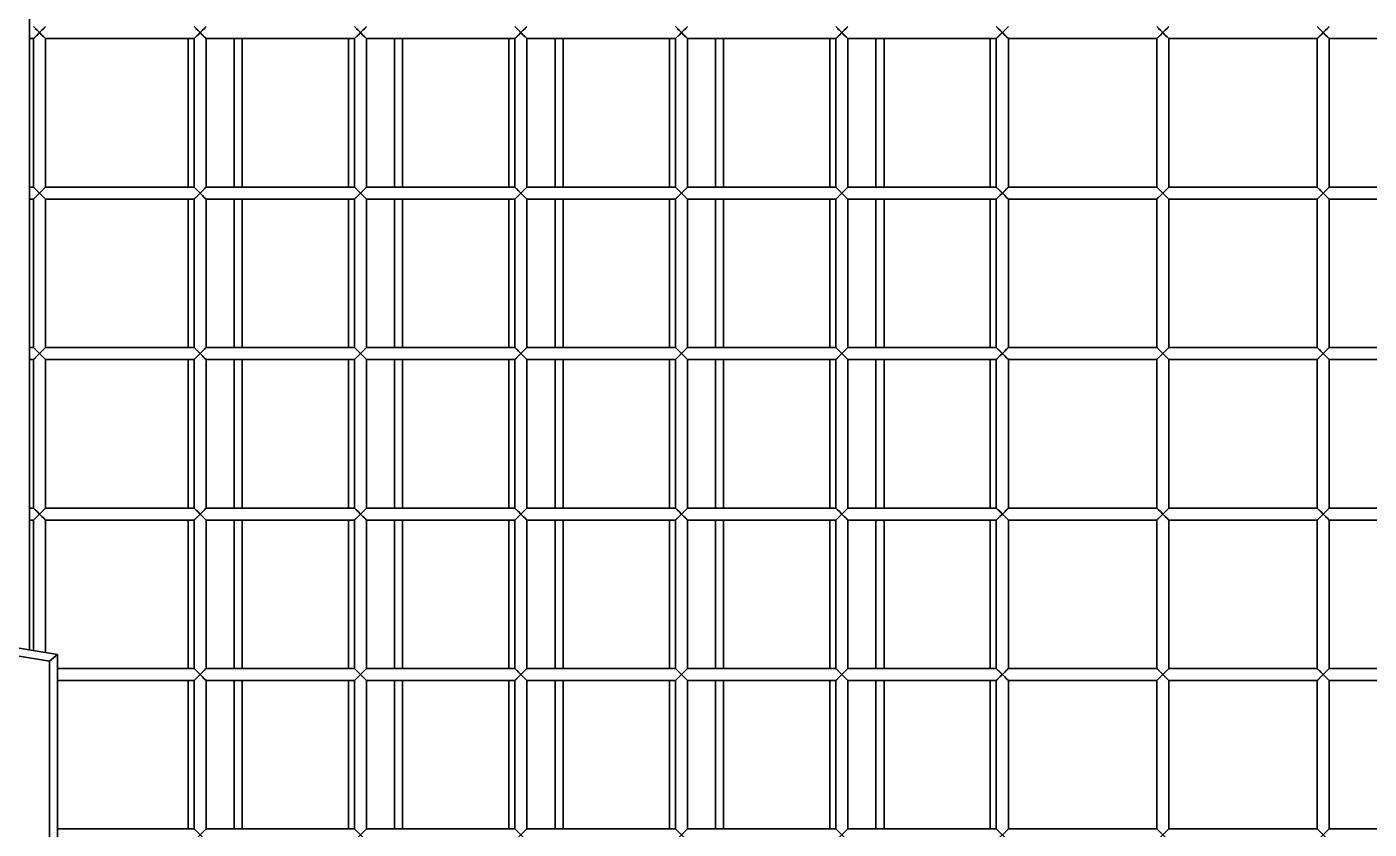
# Model space of a CAD drawing. Header units: millimetres. Extents: x 32496 to 166256, y 3504 to 23939.
# Drawn here: x 144019.5 to 144354.1, y 13827.8 to 14027.8 of the extents above; entities that cross this region are included whole.
import ezdxf

# ---------------------------------------------------------------- set-up
doc = ezdxf.new("R2010")
doc.units = ezdxf.units.MM
doc.layers.get('0').update_dxf_attribs({"lineweight": 35})

# ---------------------------------------------------------------- blocks, each defined once
blk = doc.blocks.new('8-1250')
at = {"linetype": 'Continuous'}
for p, q in [((-4576.13, -32408.79), (-4576.13, -33034.31)), ((-4575.13, -32881.79), (-4572.13, -32878.79)), ((-4572.13, -32881.79), (-4575.13, -32878.79)), ((-4535.13, -32881.79), (-4532.13, -32878.79)), ((-4532.13, -32881.79), (-4535.13, -32878.79)), ((-4495.13, -32881.79), (-4492.13, -32878.79)), ((-4492.13, -32881.79), (-4495.13, -32878.79)), ((-4455.13, -32881.79), (-4452.13, -32878.79)), ((-4452.13, -32881.79), (-4455.13, -32878.79)), ((-4415.13, -32881.79), (-4412.13, -32878.79)), ((-4412.13, -32881.79), (-4415.13, -32878.79)), ((-4375.13, -32881.79), (-4372.13, -32878.79)), ((-4372.13, -32881.79), (-4375.13, -32878.79)), ((-4335.13, -32881.79), (-4332.13, -32878.79)), ((-4332.13, -32881.79), (-4335.13, -32878.79)), ((-4295.13, -32881.79), (-4292.13, -32878.79)), ((-4292.13, -32881.79), (-4295.13, -32878.79)), ((-4255.13, -32881.79), (-4252.13, -32878.79)), ((-4252.13, -32881.79), (-4255.13, -32878.79)), ((-4576.13, -32881.79), (-4575.13, -32881.79)), ((-4575.13, -32881.79), (-4575.13, -32918.79)), ((-4575.01, -32881.67), (-4574.22, -32880.88)), ((-4574.22, -32880.88), (-4573.63, -32880.29)), ((-4572.13, -32881.79), (-4572.13, -32918.79)), ((-4572.13, -32881.79), (-4535.13, -32881.79)), ((-4536.63, -32881.79), (-4536.63, -32918.79)), ((-4535.13, -32881.79), (-4535.13, -32918.79)), ((-4535.01, -32881.67), (-4534.22, -32880.88)), ((-4534.22, -32880.88), (-4533.63, -32880.29)), ((-4532.13, -32881.79), (-4532.13, -32918.79)), ((-4532.13, -32881.79), (-4495.13, -32881.79)), ((-4525.13, -32918.79), (-4525.13, -32881.79)), ((-4523.13, -32918.79), (-4523.13, -32881.79)), ((-4496.63, -32881.79), (-4496.63, -32918.79)), ((-4495.13, -32881.79), (-4495.13, -32918.79)), ((-4495.01, -32881.67), (-4494.22, -32880.88)), ((-4494.22, -32880.88), (-4493.63, -32880.29)), ((-4492.13, -32881.79), (-4492.13, -32918.79)), ((-4492.13, -32881.79), (-4455.13, -32881.79)), ((-4485.13, -32918.79), (-4485.13, -32881.79)), ((-4483.13, -32918.79), (-4483.13, -32881.79)), ((-4456.63, -32881.79), (-4456.63, -32918.79)), ((-4455.13, -32881.79), (-4455.13, -32918.79)), ((-4455.01, -32881.67), (-4454.22, -32880.88)), ((-4454.22, -32880.88), (-4453.63, -32880.29)), ((-4452.13, -32881.79), (-4452.13, -32918.79)), ((-4452.13, -32881.79), (-4415.13, -32881.79)), ((-4445.13, -32918.79), (-4445.13, -32881.79)), ((-4443.13, -32918.79), (-4443.13, -32881.79)), ((-4416.63, -32881.79), (-4416.63, -32918.79)), ((-4415.13, -32881.79), (-4415.13, -32918.79)), ((-4415.01, -32881.67), (-4414.22, -32880.88)), ((-4414.22, -32880.88), (-4413.63, -32880.29)), ((-4412.13, -32881.79), (-4412.13, -32918.79)), ((-4412.13, -32881.79), (-4375.13, -32881.79)), ((-4405.13, -32918.79), (-4405.13, -32881.79)), ((-4403.13, -32918.79), (-4403.13, -32881.79)), ((-4376.63, -32881.79), (-4376.63, -32918.79)), ((-4375.13, -32881.79), (-4375.13, -32918.79)), ((-4375.01, -32881.67), (-4374.22, -32880.88)), ((-4374.22, -32880.88), (-4373.63, -32880.29)), ((-4372.13, -32881.79), (-4372.13, -32918.79)), ((-4372.13, -32881.79), (-4335.13, -32881.79)), ((-4365.13, -32918.79), (-4365.13, -32881.79)), ((-4363.13, -32918.79), (-4363.13, -32881.79)), ((-4336.63, -32881.79), (-4336.63, -32918.79)), ((-4335.13, -32881.79), (-4335.13, -32918.79)), ((-4335.01, -32881.67), (-4334.22, -32880.88)), ((-4334.22, -32880.88), (-4333.63, -32880.29)), ((-4332.13, -32881.79), (-4332.13, -32918.79)), ((-4332.13, -32881.79), (-4295.13, -32881.79)), ((-4295.13, -32881.79), (-4295.13, -32918.79)), ((-4295.01, -32881.67), (-4294.22, -32880.88)), ((-4294.22, -32880.88), (-4293.63, -32880.29)), ((-4292.13, -32881.79), (-4292.13, -32918.79)), ((-4292.13, -32881.79), (-4255.13, -32881.79)), ((-4255.13, -32881.79), (-4255.13, -32918.79)), ((-4255.01, -32881.67), (-4254.22, -32880.88)), ((-4254.22, -32880.88), (-4253.63, -32880.29)), ((-4252.13, -32881.79), (-4252.13, -32918.79)), ((-4252.13, -32881.79), (-4215.13, -32881.79)), ((-4576.13, -32918.79), (-4575.13, -32918.79)), ((-4575.13, -32921.79), (-4572.13, -32918.79)), ((-4572.13, -32921.79), (-4575.13, -32918.79)), ((-4572.13, -32918.79), (-4535.13, -32918.79)), ((-4535.13, -32921.79), (-4532.13, -32918.79)), ((-4532.13, -32921.79), (-4535.13, -32918.79)), ((-4532.13, -32918.79), (-4495.13, -32918.79)), ((-4495.13, -32921.79), (-4492.13, -32918.79)), ((-4492.13, -32921.79), (-4495.13, -32918.79)), ((-4492.13, -32918.79), (-4455.13, -32918.79)), ((-4455.13, -32921.79), (-4452.13, -32918.79)), ((-4452.13, -32921.79), (-4455.13, -32918.79)), ((-4452.13, -32918.79), (-4415.13, -32918.79)), ((-4415.13, -32921.79), (-4412.13, -32918.79)), ((-4412.13, -32921.79), (-4415.13, -32918.79)), ((-4412.13, -32918.79), (-4375.13, -32918.79)), ((-4375.13, -32921.79), (-4372.13, -32918.79)), ((-4372.13, -32921.79), (-4375.13, -32918.79)), ((-4372.13, -32918.79), (-4335.13, -32918.79)), ((-4335.13, -32921.79), (-4332.13, -32918.79)), ((-4332.13, -32921.79), (-4335.13, -32918.79)), ((-4332.13, -32918.79), (-4295.13, -32918.79)), ((-4295.13, -32921.79), (-4292.13, -32918.79)), ((-4292.13, -32921.79), (-4295.13, -32918.79)), ((-4292.13, -32918.79), (-4255.13, -32918.79)), ((-4255.13, -32921.79), (-4252.13, -32918.79)), ((-4252.13, -32921.79), (-4255.13, -32918.79)), ((-4252.13, -32918.79), (-4215.13, -32918.79)), ((-4576.13, -32921.79), (-4575.13, -32921.79)), ((-4575.13, -32921.79), (-4575.13, -32958.79)), ((-4575.01, -32921.67), (-4574.22, -32920.88)), ((-4574.22, -32920.88), (-4573.63, -32920.29)), ((-4572.13, -32921.79), (-4572.13, -32958.79)), ((-4572.13, -32921.79), (-4535.13, -32921.79)), ((-4536.63, -32921.79), (-4536.63, -32958.79)), ((-4535.13, -32921.79), (-4535.13, -32958.79)), ((-4535.01, -32921.67), (-4534.22, -32920.88)), ((-4534.22, -32920.88), (-4533.63, -32920.29)), ((-4532.13, -32921.79), (-4532.13, -32958.79)), ((-4532.13, -32921.79), (-4495.13, -32921.79)), ((-4525.13, -32958.79), (-4525.13, -32921.79)), ((-4523.13, -32958.79), (-4523.13, -32921.79)), ((-4496.63, -32921.79), (-4496.63, -32958.79)), ((-4495.13, -32921.79), (-4495.13, -32958.79)), ((-4495.01, -32921.67), (-4494.22, -32920.88)), ((-4494.22, -32920.88), (-4493.63, -32920.29)), ((-4492.13, -32921.79), (-4492.13, -32958.79)), ((-4492.13, -32921.79), (-4455.13, -32921.79)), ((-4485.13, -32958.79), (-4485.13, -32921.79)), ((-4483.13, -32958.79), (-4483.13, -32921.79)), ((-4456.63, -32921.79), (-4456.63, -32958.79)), ((-4455.13, -32921.79), (-4455.13, -32958.79)), ((-4455.01, -32921.67), (-4454.22, -32920.88)), ((-4454.22, -32920.88), (-4453.63, -32920.29)), ((-4452.13, -32921.79), (-4452.13, -32958.79)), ((-4452.13, -32921.79), (-4415.13, -32921.79)), ((-4445.13, -32958.79), (-4445.13, -32921.79)), ((-4443.13, -32958.79), (-4443.13, -32921.79)), ((-4416.63, -32921.79), (-4416.63, -32958.79)), ((-4415.13, -32921.79), (-4415.13, -32958.79)), ((-4415.01, -32921.67), (-4414.22, -32920.88)), ((-4414.22, -32920.88), (-4413.63, -32920.29)), ((-4412.13, -32921.79), (-4412.13, -32958.79)), ((-4412.13, -32921.79), (-4375.13, -32921.79)), ((-4405.13, -32958.79), (-4405.13, -32921.79)), ((-4403.13, -32958.79), (-4403.13, -32921.79)), ((-4376.63, -32921.79), (-4376.63, -32958.79)), ((-4375.13, -32921.79), (-4375.13, -32958.79)), ((-4375.01, -32921.67), (-4374.22, -32920.88)), ((-4374.22, -32920.88), (-4373.63, -32920.29)), ((-4372.13, -32921.79), (-4372.13, -32958.79)), ((-4372.13, -32921.79), (-4335.13, -32921.79)), ((-4365.13, -32958.79), (-4365.13, -32921.79)), ((-4363.13, -32958.79), (-4363.13, -32921.79)), ((-4336.63, -32921.79), (-4336.63, -32958.79)), ((-4335.13, -32921.79), (-4335.13, -32958.79)), ((-4335.01, -32921.67), (-4334.22, -32920.88)), ((-4334.22, -32920.88), (-4333.63, -32920.29)), ((-4332.13, -32921.79), (-4332.13, -32958.79)), ((-4332.13, -32921.79), (-4295.13, -32921.79)), ((-4295.13, -32921.79), (-4295.13, -32958.79)), ((-4295.01, -32921.67), (-4294.22, -32920.88)), ((-4294.22, -32920.88), (-4293.63, -32920.29)), ((-4292.13, -32921.79), (-4292.13, -32958.79)), ((-4292.13, -32921.79), (-4255.13, -32921.79)), ((-4255.13, -32921.79), (-4255.13, -32958.79)), ((-4255.01, -32921.67), (-4254.22, -32920.88)), ((-4254.22, -32920.88), (-4253.63, -32920.29)), ((-4252.13, -32921.79), (-4252.13, -32958.79)), ((-4252.13, -32921.79), (-4215.13, -32921.79)), ((-4576.13, -32958.79), (-4575.13, -32958.79)), ((-4575.13, -32961.79), (-4572.13, -32958.79)), ((-4572.13, -32961.79), (-4575.13, -32958.79)), ((-4572.13, -32958.79), (-4535.13, -32958.79)), ((-4535.13, -32961.79), (-4532.13, -32958.79)), ((-4532.13, -32961.79), (-4535.13, -32958.79)), ((-4532.13, -32958.79), (-4495.13, -32958.79)), ((-4495.13, -32961.79), (-4492.13, -32958.79)), ((-4492.13, -32961.79), (-4495.13, -32958.79)), ((-4492.13, -32958.79), (-4455.13, -32958.79)), ((-4455.13, -32961.79), (-4452.13, -32958.79)), ((-4452.13, -32961.79), (-4455.13, -32958.79)), ((-4452.13, -32958.79), (-4415.13, -32958.79)), ((-4415.13, -32961.79), (-4412.13, -32958.79)), ((-4412.13, -32961.79), (-4415.13, -32958.79)), ((-4412.13, -32958.79), (-4375.13, -32958.79)), ((-4375.13, -32961.79), (-4372.13, -32958.79)), ((-4372.13, -32961.79), (-4375.13, -32958.79)), ((-4372.13, -32958.79), (-4335.13, -32958.79)), ((-4335.13, -32961.79), (-4332.13, -32958.79)), ((-4332.13, -32961.79), (-4335.13, -32958.79)), ((-4332.13, -32958.79), (-4295.13, -32958.79)), ((-4295.13, -32961.79), (-4292.13, -32958.79)), ((-4292.13, -32961.79), (-4295.13, -32958.79)), ((-4292.13, -32958.79), (-4255.13, -32958.79)), ((-4255.13, -32961.79), (-4252.13, -32958.79)), ((-4252.13, -32961.79), (-4255.13, -32958.79)), ((-4252.13, -32958.79), (-4215.13, -32958.79)), ((-4576.13, -32961.79), (-4575.13, -32961.79)), ((-4575.13, -32961.79), (-4575.13, -32998.79)), ((-4575.01, -32961.67), (-4574.22, -32960.88)), ((-4574.22, -32960.88), (-4573.63, -32960.29)), ((-4572.13, -32961.79), (-4572.13, -32998.79)), ((-4572.13, -32961.79), (-4535.13, -32961.79)), ((-4536.63, -32961.79), (-4536.63, -32998.79)), ((-4535.13, -32961.79), (-4535.13, -32998.79)), ((-4535.01, -32961.67), (-4534.22, -32960.88)), ((-4534.22, -32960.88), (-4533.63, -32960.29)), ((-4532.13, -32961.79), (-4532.13, -32998.79)), ((-4532.13, -32961.79), (-4495.13, -32961.79)), ((-4525.13, -32998.79), (-4525.13, -32961.79)), ((-4523.13, -32998.79), (-4523.13, -32961.79)), ((-4496.63, -32961.79), (-4496.63, -32998.79)), ((-4495.13, -32961.79), (-4495.13, -32998.79)), ((-4495.01, -32961.67), (-4494.22, -32960.88)), ((-4494.22, -32960.88), (-4493.63, -32960.29)), ((-4492.13, -32961.79), (-4492.13, -32998.79)), ((-4492.13, -32961.79), (-4455.13, -32961.79)), ((-4485.13, -32998.79), (-4485.13, -32961.79)), ((-4483.13, -32998.79), (-4483.13, -32961.79)), ((-4456.63, -32961.79), (-4456.63, -32998.79)), ((-4455.13, -32961.79), (-4455.13, -32998.79)), ((-4455.01, -32961.67), (-4454.22, -32960.88)), ((-4454.22, -32960.88), (-4453.63, -32960.29)), ((-4452.13, -32961.79), (-4452.13, -32998.79)), ((-4452.13, -32961.79), (-4415.13, -32961.79)), ((-4445.13, -32998.79), (-4445.13, -32961.79)), ((-4443.13, -32998.79), (-4443.13, -32961.79)), ((-4416.63, -32961.79), (-4416.63, -32998.79)), ((-4415.13, -32961.79), (-4415.13, -32998.79)), ((-4415.01, -32961.67), (-4414.22, -32960.88)), ((-4414.22, -32960.88), (-4413.63, -32960.29)), ((-4412.13, -32961.79), (-4412.13, -32998.79)), ((-4412.13, -32961.79), (-4375.13, -32961.79)), ((-4405.13, -32998.79), (-4405.13, -32961.79)), ((-4403.13, -32998.79), (-4403.13, -32961.79)), ((-4376.63, -32961.79), (-4376.63, -32998.79)), ((-4375.13, -32961.79), (-4375.13, -32998.79)), ((-4375.01, -32961.67), (-4374.22, -32960.88)), ((-4374.22, -32960.88), (-4373.63, -32960.29)), ((-4372.13, -32961.79), (-4372.13, -32998.79)), ((-4372.13, -32961.79), (-4335.13, -32961.79)), ((-4365.13, -32998.79), (-4365.13, -32961.79)), ((-4363.13, -32998.79), (-4363.13, -32961.79)), ((-4336.63, -32961.79), (-4336.63, -32998.79)), ((-4335.13, -32961.79), (-4335.13, -32998.79)), ((-4335.01, -32961.67), (-4334.22, -32960.88)), ((-4334.22, -32960.88), (-4333.63, -32960.29)), ((-4332.13, -32961.79), (-4332.13, -32998.79)), ((-4332.13, -32961.79), (-4295.13, -32961.79)), ((-4295.13, -32961.79), (-4295.13, -32998.79)), ((-4295.01, -32961.67), (-4294.22, -32960.88)), ((-4294.22, -32960.88), (-4293.63, -32960.29)), ((-4292.13, -32961.79), (-4292.13, -32998.79)), ((-4292.13, -32961.79), (-4255.13, -32961.79)), ((-4255.13, -32961.79), (-4255.13, -32998.79)), ((-4255.01, -32961.67), (-4254.22, -32960.88)), ((-4254.22, -32960.88), (-4253.63, -32960.29)), ((-4252.13, -32961.79), (-4252.13, -32998.79)), ((-4252.13, -32961.79), (-4215.13, -32961.79)), ((-4576.13, -32998.79), (-4575.13, -32998.79)), ((-4575.13, -33001.79), (-4572.13, -32998.79)), ((-4572.13, -33001.79), (-4575.13, -32998.79)), ((-4572.13, -32998.79), (-4535.13, -32998.79)), ((-4535.13, -33001.79), (-4532.13, -32998.79)), ((-4532.13, -33001.79), (-4535.13, -32998.79)), ((-4532.13, -32998.79), (-4495.13, -32998.79)), ((-4495.13, -33001.79), (-4492.13, -32998.79)), ((-4492.13, -33001.79), (-4495.13, -32998.79)), ((-4492.13, -32998.79), (-4455.13, -32998.79)), ((-4455.13, -33001.79), (-4452.13, -32998.79)), ((-4452.13, -33001.79), (-4455.13, -32998.79)), ((-4452.13, -32998.79), (-4415.13, -32998.79)), ((-4415.13, -33001.79), (-4412.13, -32998.79)), ((-4412.13, -33001.79), (-4415.13, -32998.79)), ((-4412.13, -32998.79), (-4375.13, -32998.79)), ((-4375.13, -33001.79), (-4372.13, -32998.79)), ((-4372.13, -33001.79), (-4375.13, -32998.79)), ((-4372.13, -32998.79), (-4335.13, -32998.79)), ((-4335.13, -33001.79), (-4332.13, -32998.79)), ((-4332.13, -33001.79), (-4335.13, -32998.79)), ((-4332.13, -32998.79), (-4295.13, -32998.79)), ((-4295.13, -33001.79), (-4292.13, -32998.79)), ((-4292.13, -33001.79), (-4295.13, -32998.79)), ((-4292.13, -32998.79), (-4255.13, -32998.79)), ((-4255.13, -33001.79), (-4252.13, -32998.79)), ((-4252.13, -33001.79), (-4255.13, -32998.79)), ((-4252.13, -32998.79), (-4215.13, -32998.79)), ((-4576.13, -33001.79), (-4575.13, -33001.79)), ((-4575.13, -33001.79), (-4575.13, -33034.31)), ((-4575.01, -33001.67), (-4574.22, -33000.88)), ((-4574.22, -33000.88), (-4573.63, -33000.29)), ((-4572.13, -33001.79), (-4572.13, -33034.8)), ((-4572.13, -33001.79), (-4535.13, -33001.79)), ((-4536.63, -33001.79), (-4536.63, -33038.79)), ((-4535.13, -33001.79), (-4535.13, -33038.79)), ((-4535.01, -33001.67), (-4534.22, -33000.88)), ((-4534.22, -33000.88), (-4533.63, -33000.29)), ((-4532.13, -33001.79), (-4532.13, -33038.79)), ((-4532.13, -33001.79), (-4495.13, -33001.79)), ((-4525.13, -33038.79), (-4525.13, -33001.79)), ((-4523.13, -33038.79), (-4523.13, -33001.79)), ((-4496.63, -33001.79), (-4496.63, -33038.79)), ((-4495.13, -33001.79), (-4495.13, -33038.79)), ((-4495.01, -33001.67), (-4494.22, -33000.88)), ((-4494.22, -33000.88), (-4493.63, -33000.29)), ((-4492.13, -33001.79), (-4492.13, -33038.79)), ((-4492.13, -33001.79), (-4455.13, -33001.79)), ((-4485.13, -33038.79), (-4485.13, -33001.79)), ((-4483.13, -33038.79), (-4483.13, -33001.79)), ((-4456.63, -33001.79), (-4456.63, -33038.79)), ((-4455.13, -33001.79), (-4455.13, -33038.79)), ((-4455.01, -33001.67), (-4454.22, -33000.88)), ((-4454.22, -33000.88), (-4453.63, -33000.29)), ((-4452.13, -33001.79), (-4452.13, -33038.79)), ((-4452.13, -33001.79), (-4415.13, -33001.79)), ((-4445.13, -33038.79), (-4445.13, -33001.79)), ((-4443.13, -33038.79), (-4443.13, -33001.79)), ((-4416.63, -33001.79), (-4416.63, -33038.79)), ((-4415.13, -33001.79), (-4415.13, -33038.79)), ((-4415.01, -33001.67), (-4414.22, -33000.88)), ((-4414.22, -33000.88), (-4413.63, -33000.29)), ((-4412.13, -33001.79), (-4412.13, -33038.79)), ((-4412.13, -33001.79), (-4375.13, -33001.79)), ((-4405.13, -33038.79), (-4405.13, -33001.79)), ((-4403.13, -33038.79), (-4403.13, -33001.79)), ((-4376.63, -33001.79), (-4376.63, -33038.79)), ((-4375.13, -33001.79), (-4375.13, -33038.79)), ((-4375.01, -33001.67), (-4374.22, -33000.88)), ((-4374.22, -33000.88), (-4373.63, -33000.29)), ((-4372.13, -33001.79), (-4372.13, -33038.79)), ((-4372.13, -33001.79), (-4335.13, -33001.79)), ((-4365.13, -33038.79), (-4365.13, -33001.79)), ((-4363.13, -33038.79), (-4363.13, -33001.79)), ((-4336.63, -33001.79), (-4336.63, -33038.79)), ((-4335.13, -33001.79), (-4335.13, -33038.79)), ((-4335.01, -33001.67), (-4334.22, -33000.88)), ((-4334.22, -33000.88), (-4333.63, -33000.29)), ((-4332.13, -33001.79), (-4332.13, -33038.79)), ((-4332.13, -33001.79), (-4295.13, -33001.79)), ((-4295.13, -33001.79), (-4295.13, -33038.79)), ((-4295.01, -33001.67), (-4294.22, -33000.88)), ((-4294.22, -33000.88), (-4293.63, -33000.29)), ((-4292.13, -33001.79), (-4292.13, -33038.79)), ((-4292.13, -33001.79), (-4255.13, -33001.79)), ((-4255.13, -33001.79), (-4255.13, -33038.79)), ((-4255.01, -33001.67), (-4254.22, -33000.88)), ((-4254.22, -33000.88), (-4253.63, -33000.29)), ((-4252.13, -33001.79), (-4252.13, -33038.79)), ((-4252.13, -33001.79), (-4215.13, -33001.79)), ((-4636.63, -33024.29), (-4569.13, -33035.29)), ((-4593.33, -33033.37), (-4571.13, -33036.99)), ((-4569.13, -33035.29), (-4571.13, -33036.99)), ((-4569.13, -33035.29), (-4569.13, -33088.29)), ((-4571.13, -33086.59), (-4571.13, -33036.99)), ((-4569.13, -33038.79), (-4535.13, -33038.79)), ((-4535.13, -33041.79), (-4532.13, -33038.79)), ((-4532.13, -33041.79), (-4535.13, -33038.79)), ((-4532.13, -33038.79), (-4495.13, -33038.79)), ((-4495.13, -33041.79), (-4492.13, -33038.79)), ((-4492.13, -33041.79), (-4495.13, -33038.79)), ((-4492.13, -33038.79), (-4455.13, -33038.79)), ((-4455.13, -33041.79), (-4452.13, -33038.79)), ((-4452.13, -33041.79), (-4455.13, -33038.79)), ((-4452.13, -33038.79), (-4415.13, -33038.79)), ((-4415.13, -33041.79), (-4412.13, -33038.79)), ((-4412.13, -33041.79), (-4415.13, -33038.79)), ((-4412.13, -33038.79), (-4375.13, -33038.79)), ((-4375.13, -33041.79), (-4372.13, -33038.79)), ((-4372.13, -33041.79), (-4375.13, -33038.79)), ((-4372.13, -33038.79), (-4335.13, -33038.79)), ((-4335.13, -33041.79), (-4332.13, -33038.79)), ((-4332.13, -33041.79), (-4335.13, -33038.79)), ((-4332.13, -33038.79), (-4295.13, -33038.79)), ((-4295.13, -33041.79), (-4292.13, -33038.79)), ((-4292.13, -33041.79), (-4295.13, -33038.79)), ((-4292.13, -33038.79), (-4255.13, -33038.79)), ((-4255.13, -33041.79), (-4252.13, -33038.79)), ((-4252.13, -33041.79), (-4255.13, -33038.79)), ((-4252.13, -33038.79), (-4215.13, -33038.79)), ((-4569.13, -33041.79), (-4535.13, -33041.79)), ((-4536.63, -33041.79), (-4536.63, -33078.79)), ((-4535.13, -33041.79), (-4535.13, -33078.79)), ((-4535.01, -33041.67), (-4534.22, -33040.88)), ((-4534.22, -33040.88), (-4533.63, -33040.29)), ((-4532.13, -33041.79), (-4532.13, -33078.79)), ((-4532.13, -33041.79), (-4495.13, -33041.79)), ((-4525.13, -33078.79), (-4525.13, -33041.79)), ((-4523.13, -33078.79), (-4523.13, -33041.79)), ((-4496.63, -33041.79), (-4496.63, -33078.79)), ((-4495.13, -33041.79), (-4495.13, -33078.79)), ((-4495.01, -33041.67), (-4494.22, -33040.88)), ((-4494.22, -33040.88), (-4493.63, -33040.29)), ((-4492.13, -33041.79), (-4492.13, -33078.79)), ((-4492.13, -33041.79), (-4455.13, -33041.79)), ((-4485.13, -33078.79), (-4485.13, -33041.79)), ((-4483.13, -33078.79), (-4483.13, -33041.79)), ((-4456.63, -33041.79), (-4456.63, -33078.79)), ((-4455.13, -33041.79), (-4455.13, -33078.79)), ((-4455.01, -33041.67), (-4454.22, -33040.88)), ((-4454.22, -33040.88), (-4453.63, -33040.29)), ((-4452.13, -33041.79), (-4452.13, -33078.79)), ((-4452.13, -33041.79), (-4415.13, -33041.79)), ((-4445.13, -33078.79), (-4445.13, -33041.79)), ((-4443.13, -33078.79), (-4443.13, -33041.79)), ((-4416.63, -33041.79), (-4416.63, -33078.79)), ((-4415.13, -33041.79), (-4415.13, -33078.79)), ((-4415.01, -33041.67), (-4414.22, -33040.88)), ((-4414.22, -33040.88), (-4413.63, -33040.29)), ((-4412.13, -33041.79), (-4412.13, -33078.79)), ((-4412.13, -33041.79), (-4375.13, -33041.79)), ((-4405.13, -33078.79), (-4405.13, -33041.79)), ((-4403.13, -33078.79), (-4403.13, -33041.79)), ((-4376.63, -33041.79), (-4376.63, -33078.79)), ((-4375.13, -33041.79), (-4375.13, -33078.79)), ((-4375.01, -33041.67), (-4374.22, -33040.88)), ((-4374.22, -33040.88), (-4373.63, -33040.29)), ((-4372.13, -33041.79), (-4372.13, -33078.79)), ((-4372.13, -33041.79), (-4335.13, -33041.79)), ((-4365.13, -33078.79), (-4365.13, -33041.79)), ((-4363.13, -33078.79), (-4363.13, -33041.79)), ((-4336.63, -33041.79), (-4336.63, -33078.79)), ((-4335.13, -33041.79), (-4335.13, -33078.79)), ((-4335.01, -33041.67), (-4334.22, -33040.88)), ((-4334.22, -33040.88), (-4333.63, -33040.29)), ((-4332.13, -33041.79), (-4332.13, -33078.79)), ((-4332.13, -33041.79), (-4295.13, -33041.79)), ((-4295.13, -33041.79), (-4295.13, -33078.79)), ((-4295.01, -33041.67), (-4294.22, -33040.88)), ((-4294.22, -33040.88), (-4293.63, -33040.29)), ((-4292.13, -33041.79), (-4292.13, -33078.79)), ((-4292.13, -33041.79), (-4255.13, -33041.79)), ((-4255.13, -33041.79), (-4255.13, -33078.79)), ((-4255.01, -33041.67), (-4254.22, -33040.88)), ((-4254.22, -33040.88), (-4253.63, -33040.29)), ((-4252.13, -33041.79), (-4252.13, -33078.79)), ((-4252.13, -33041.79), (-4215.13, -33041.79)), ((-4569.13, -33078.79), (-4535.13, -33078.79)), ((-4535.13, -33081.79), (-4532.13, -33078.79)), ((-4532.13, -33081.79), (-4535.13, -33078.79)), ((-4532.13, -33078.79), (-4495.13, -33078.79)), ((-4495.13, -33081.79), (-4492.13, -33078.79)), ((-4492.13, -33081.79), (-4495.13, -33078.79)), ((-4492.13, -33078.79), (-4455.13, -33078.79)), ((-4455.13, -33081.79), (-4452.13, -33078.79)), ((-4452.13, -33081.79), (-4455.13, -33078.79)), ((-4452.13, -33078.79), (-4415.13, -33078.79)), ((-4415.13, -33081.79), (-4412.13, -33078.79)), ((-4412.13, -33081.79), (-4415.13, -33078.79)), ((-4412.13, -33078.79), (-4375.13, -33078.79)), ((-4375.13, -33081.79), (-4372.13, -33078.79)), ((-4372.13, -33081.79), (-4375.13, -33078.79)), ((-4372.13, -33078.79), (-4335.13, -33078.79)), ((-4335.13, -33081.79), (-4332.13, -33078.79)), ((-4332.13, -33081.79), (-4335.13, -33078.79)), ((-4332.13, -33078.79), (-4295.13, -33078.79)), ((-4295.13, -33081.79), (-4292.13, -33078.79)), ((-4292.13, -33081.79), (-4295.13, -33078.79)), ((-4292.13, -33078.79), (-4255.13, -33078.79)), ((-4255.13, -33081.79), (-4252.13, -33078.79)), ((-4252.13, -33081.79), (-4255.13, -33078.79)), ((-4252.13, -33078.79), (-4215.13, -33078.79))]:
    blk.add_line(p, q, dxfattribs=at)
for points in [[(-4572.24, -32878.9), (-4572.56, -32879.22), (-4573.05, -32879.71), (-4573.63, -32880.29)], [(-4532.24, -32878.9), (-4532.56, -32879.22), (-4533.05, -32879.71), (-4533.63, -32880.29)], [(-4492.24, -32878.9), (-4492.56, -32879.22), (-4493.05, -32879.71), (-4493.63, -32880.29)], [(-4452.24, -32878.9), (-4452.56, -32879.22), (-4453.05, -32879.71), (-4453.63, -32880.29)], [(-4412.24, -32878.9), (-4412.56, -32879.22), (-4413.05, -32879.71), (-4413.63, -32880.29)], [(-4372.24, -32878.9), (-4372.56, -32879.22), (-4373.05, -32879.71), (-4373.63, -32880.29)], [(-4332.24, -32878.9), (-4332.56, -32879.22), (-4333.05, -32879.71), (-4333.63, -32880.29)], [(-4292.24, -32878.9), (-4292.56, -32879.22), (-4293.05, -32879.71), (-4293.63, -32880.29)], [(-4252.24, -32878.9), (-4252.56, -32879.22), (-4253.05, -32879.71), (-4253.63, -32880.29)], [(-4573.63, -32880.29), (-4574.21, -32879.7), (-4574.69, -32879.23)], [(-4573.63, -32880.29), (-4573.04, -32880.88), (-4572.57, -32881.35), (-4572.13, -32881.79)], [(-4533.63, -32880.29), (-4534.21, -32879.7), (-4534.69, -32879.23)], [(-4533.63, -32880.29), (-4533.04, -32880.88), (-4532.57, -32881.35), (-4532.13, -32881.79)], [(-4493.63, -32880.29), (-4494.21, -32879.7), (-4494.69, -32879.23)], [(-4493.63, -32880.29), (-4493.04, -32880.88), (-4492.57, -32881.35), (-4492.13, -32881.79)], [(-4453.63, -32880.29), (-4454.21, -32879.7), (-4454.69, -32879.23)], [(-4453.63, -32880.29), (-4453.04, -32880.88), (-4452.57, -32881.35), (-4452.13, -32881.79)], [(-4413.63, -32880.29), (-4414.21, -32879.7), (-4414.69, -32879.23)], [(-4413.63, -32880.29), (-4413.04, -32880.88), (-4412.57, -32881.35), (-4412.13, -32881.79)], [(-4373.63, -32880.29), (-4374.21, -32879.7), (-4374.69, -32879.23)], [(-4373.63, -32880.29), (-4373.04, -32880.88), (-4372.57, -32881.35), (-4372.13, -32881.79)], [(-4333.63, -32880.29), (-4334.21, -32879.7), (-4334.69, -32879.23)], [(-4333.63, -32880.29), (-4333.04, -32880.88), (-4332.57, -32881.35), (-4332.13, -32881.79)], [(-4293.63, -32880.29), (-4294.21, -32879.7), (-4294.69, -32879.23)], [(-4293.63, -32880.29), (-4293.04, -32880.88), (-4292.57, -32881.35), (-4292.13, -32881.79)], [(-4253.63, -32880.29), (-4254.21, -32879.7), (-4254.69, -32879.23)], [(-4253.63, -32880.29), (-4253.04, -32880.88), (-4252.57, -32881.35), (-4252.13, -32881.79)], [(-4572.24, -32918.9), (-4572.56, -32919.22), (-4573.05, -32919.71), (-4573.63, -32920.29)], [(-4532.24, -32918.9), (-4532.56, -32919.22), (-4533.05, -32919.71), (-4533.63, -32920.29)], [(-4492.24, -32918.9), (-4492.56, -32919.22), (-4493.05, -32919.71), (-4493.63, -32920.29)], [(-4452.24, -32918.9), (-4452.56, -32919.22), (-4453.05, -32919.71), (-4453.63, -32920.29)], [(-4412.24, -32918.9), (-4412.56, -32919.22), (-4413.05, -32919.71), (-4413.63, -32920.29)], [(-4372.24, -32918.9), (-4372.56, -32919.22), (-4373.05, -32919.71), (-4373.63, -32920.29)], [(-4332.24, -32918.9), (-4332.56, -32919.22), (-4333.05, -32919.71), (-4333.63, -32920.29)], [(-4292.24, -32918.9), (-4292.56, -32919.22), (-4293.05, -32919.71), (-4293.63, -32920.29)], [(-4252.24, -32918.9), (-4252.56, -32919.22), (-4253.05, -32919.71), (-4253.63, -32920.29)], [(-4573.63, -32920.29), (-4574.21, -32919.7), (-4574.69, -32919.23)], [(-4573.63, -32920.29), (-4573.04, -32920.88), (-4572.57, -32921.35), (-4572.13, -32921.79)], [(-4533.63, -32920.29), (-4534.21, -32919.7), (-4534.69, -32919.23)], [(-4533.63, -32920.29), (-4533.04, -32920.88), (-4532.57, -32921.35), (-4532.13, -32921.79)], [(-4493.63, -32920.29), (-4494.21, -32919.7), (-4494.69, -32919.23)], [(-4493.63, -32920.29), (-4493.04, -32920.88), (-4492.57, -32921.35), (-4492.13, -32921.79)], [(-4453.63, -32920.29), (-4454.21, -32919.7), (-4454.69, -32919.23)], [(-4453.63, -32920.29), (-4453.04, -32920.88), (-4452.57, -32921.35), (-4452.13, -32921.79)], [(-4413.63, -32920.29), (-4414.21, -32919.7), (-4414.69, -32919.23)], [(-4413.63, -32920.29), (-4413.04, -32920.88), (-4412.57, -32921.35), (-4412.13, -32921.79)], [(-4373.63, -32920.29), (-4374.21, -32919.7), (-4374.69, -32919.23)], [(-4373.63, -32920.29), (-4373.04, -32920.88), (-4372.57, -32921.35), (-4372.13, -32921.79)], [(-4333.63, -32920.29), (-4334.21, -32919.7), (-4334.69, -32919.23)], [(-4333.63, -32920.29), (-4333.04, -32920.88), (-4332.57, -32921.35), (-4332.13, -32921.79)], [(-4293.63, -32920.29), (-4294.21, -32919.7), (-4294.69, -32919.23)], [(-4293.63, -32920.29), (-4293.04, -32920.88), (-4292.57, -32921.35), (-4292.13, -32921.79)], [(-4253.63, -32920.29), (-4254.21, -32919.7), (-4254.69, -32919.23)], [(-4253.63, -32920.29), (-4253.04, -32920.88), (-4252.57, -32921.35), (-4252.13, -32921.79)], [(-4573.63, -32960.29), (-4574.21, -32959.7), (-4574.69, -32959.23)], [(-4572.24, -32958.9), (-4572.56, -32959.22), (-4573.05, -32959.71), (-4573.63, -32960.29)], [(-4533.63, -32960.29), (-4534.21, -32959.7), (-4534.69, -32959.23)], [(-4532.24, -32958.9), (-4532.56, -32959.22), (-4533.05, -32959.71), (-4533.63, -32960.29)], [(-4493.63, -32960.29), (-4494.21, -32959.7), (-4494.69, -32959.23)], [(-4492.24, -32958.9), (-4492.56, -32959.22), (-4493.05, -32959.71), (-4493.63, -32960.29)], [(-4453.63, -32960.29), (-4454.21, -32959.7), (-4454.69, -32959.23)], [(-4452.24, -32958.9), (-4452.56, -32959.22), (-4453.05, -32959.71), (-4453.63, -32960.29)], [(-4413.63, -32960.29), (-4414.21, -32959.7), (-4414.69, -32959.23)], [(-4412.24, -32958.9), (-4412.56, -32959.22), (-4413.05, -32959.71), (-4413.63, -32960.29)], [(-4373.63, -32960.29), (-4374.21, -32959.7), (-4374.69, -32959.23)], [(-4372.24, -32958.9), (-4372.56, -32959.22), (-4373.05, -32959.71), (-4373.63, -32960.29)], [(-4333.63, -32960.29), (-4334.21, -32959.7), (-4334.69, -32959.23)], [(-4332.24, -32958.9), (-4332.56, -32959.22), (-4333.05, -32959.71), (-4333.63, -32960.29)], [(-4293.63, -32960.29), (-4294.21, -32959.7), (-4294.69, -32959.23)], [(-4292.24, -32958.9), (-4292.56, -32959.22), (-4293.05, -32959.71), (-4293.63, -32960.29)], [(-4253.63, -32960.29), (-4254.21, -32959.7), (-4254.69, -32959.23)], [(-4252.24, -32958.9), (-4252.56, -32959.22), (-4253.05, -32959.71), (-4253.63, -32960.29)], [(-4573.63, -32960.29), (-4573.04, -32960.88), (-4572.57, -32961.35), (-4572.13, -32961.79)], [(-4533.63, -32960.29), (-4533.04, -32960.88), (-4532.57, -32961.35), (-4532.13, -32961.79)], [(-4493.63, -32960.29), (-4493.04, -32960.88), (-4492.57, -32961.35), (-4492.13, -32961.79)], [(-4453.63, -32960.29), (-4453.04, -32960.88), (-4452.57, -32961.35), (-4452.13, -32961.79)], [(-4413.63, -32960.29), (-4413.04, -32960.88), (-4412.57, -32961.35), (-4412.13, -32961.79)], [(-4373.63, -32960.29), (-4373.04, -32960.88), (-4372.57, -32961.35), (-4372.13, -32961.79)], [(-4333.63, -32960.29), (-4333.04, -32960.88), (-4332.57, -32961.35), (-4332.13, -32961.79)], [(-4293.63, -32960.29), (-4293.04, -32960.88), (-4292.57, -32961.35), (-4292.13, -32961.79)], [(-4253.63, -32960.29), (-4253.04, -32960.88), (-4252.57, -32961.35), (-4252.13, -32961.79)], [(-4573.63, -33000.29), (-4574.21, -32999.7), (-4574.69, -32999.23)], [(-4572.24, -32998.9), (-4572.56, -32999.22), (-4573.05, -32999.71), (-4573.63, -33000.29)], [(-4533.63, -33000.29), (-4534.21, -32999.7), (-4534.69, -32999.23)], [(-4532.24, -32998.9), (-4532.56, -32999.22), (-4533.05, -32999.71), (-4533.63, -33000.29)], [(-4493.63, -33000.29), (-4494.21, -32999.7), (-4494.69, -32999.23)], [(-4492.24, -32998.9), (-4492.56, -32999.22), (-4493.05, -32999.71), (-4493.63, -33000.29)], [(-4453.63, -33000.29), (-4454.21, -32999.7), (-4454.69, -32999.23)], [(-4452.24, -32998.9), (-4452.56, -32999.22), (-4453.05, -32999.71), (-4453.63, -33000.29)], [(-4413.63, -33000.29), (-4414.21, -32999.7), (-4414.69, -32999.23)], [(-4412.24, -32998.9), (-4412.56, -32999.22), (-4413.05, -32999.71), (-4413.63, -33000.29)], [(-4373.63, -33000.29), (-4374.21, -32999.7), (-4374.69, -32999.23)], [(-4372.24, -32998.9), (-4372.56, -32999.22), (-4373.05, -32999.71), (-4373.63, -33000.29)], [(-4333.63, -33000.29), (-4334.21, -32999.7), (-4334.69, -32999.23)], [(-4332.24, -32998.9), (-4332.56, -32999.22), (-4333.05, -32999.71), (-4333.63, -33000.29)], [(-4293.63, -33000.29), (-4294.21, -32999.7), (-4294.69, -32999.23)], [(-4292.24, -32998.9), (-4292.56, -32999.22), (-4293.05, -32999.71), (-4293.63, -33000.29)], [(-4253.63, -33000.29), (-4254.21, -32999.7), (-4254.69, -32999.23)], [(-4252.24, -32998.9), (-4252.56, -32999.22), (-4253.05, -32999.71), (-4253.63, -33000.29)], [(-4573.63, -33000.29), (-4573.04, -33000.88), (-4572.57, -33001.35), (-4572.13, -33001.79)], [(-4533.63, -33000.29), (-4533.04, -33000.88), (-4532.57, -33001.35), (-4532.13, -33001.79)], [(-4493.63, -33000.29), (-4493.04, -33000.88), (-4492.57, -33001.35), (-4492.13, -33001.79)], [(-4453.63, -33000.29), (-4453.04, -33000.88), (-4452.57, -33001.35), (-4452.13, -33001.79)], [(-4413.63, -33000.29), (-4413.04, -33000.88), (-4412.57, -33001.35), (-4412.13, -33001.79)], [(-4373.63, -33000.29), (-4373.04, -33000.88), (-4372.57, -33001.35), (-4372.13, -33001.79)], [(-4333.63, -33000.29), (-4333.04, -33000.88), (-4332.57, -33001.35), (-4332.13, -33001.79)], [(-4293.63, -33000.29), (-4293.04, -33000.88), (-4292.57, -33001.35), (-4292.13, -33001.79)], [(-4253.63, -33000.29), (-4253.04, -33000.88), (-4252.57, -33001.35), (-4252.13, -33001.79)], [(-4533.63, -33040.29), (-4534.21, -33039.7), (-4534.69, -33039.23)], [(-4532.24, -33038.9), (-4532.56, -33039.22), (-4533.05, -33039.71), (-4533.63, -33040.29)], [(-4493.63, -33040.29), (-4494.21, -33039.7), (-4494.69, -33039.23)], [(-4492.24, -33038.9), (-4492.56, -33039.22), (-4493.05, -33039.71), (-4493.63, -33040.29)], [(-4453.63, -33040.29), (-4454.21, -33039.7), (-4454.69, -33039.23)], [(-4452.24, -33038.9), (-4452.56, -33039.22), (-4453.05, -33039.71), (-4453.63, -33040.29)], [(-4413.63, -33040.29), (-4414.21, -33039.7), (-4414.69, -33039.23)], [(-4412.24, -33038.9), (-4412.56, -33039.22), (-4413.05, -33039.71), (-4413.63, -33040.29)], [(-4373.63, -33040.29), (-4374.21, -33039.7), (-4374.69, -33039.23)], [(-4372.24, -33038.9), (-4372.56, -33039.22), (-4373.05, -33039.71), (-4373.63, -33040.29)], [(-4333.63, -33040.29), (-4334.21, -33039.7), (-4334.69, -33039.23)], [(-4332.24, -33038.9), (-4332.56, -33039.22), (-4333.05, -33039.71), (-4333.63, -33040.29)], [(-4293.63, -33040.29), (-4294.21, -33039.7), (-4294.69, -33039.23)], [(-4292.24, -33038.9), (-4292.56, -33039.22), (-4293.05, -33039.71), (-4293.63, -33040.29)], [(-4253.63, -33040.29), (-4254.21, -33039.7), (-4254.69, -33039.23)], [(-4252.24, -33038.9), (-4252.56, -33039.22), (-4253.05, -33039.71), (-4253.63, -33040.29)], [(-4533.63, -33040.29), (-4533.04, -33040.88), (-4532.57, -33041.35), (-4532.13, -33041.79)], [(-4493.63, -33040.29), (-4493.04, -33040.88), (-4492.57, -33041.35), (-4492.13, -33041.79)], [(-4453.63, -33040.29), (-4453.04, -33040.88), (-4452.57, -33041.35), (-4452.13, -33041.79)], [(-4413.63, -33040.29), (-4413.04, -33040.88), (-4412.57, -33041.35), (-4412.13, -33041.79)], [(-4373.63, -33040.29), (-4373.04, -33040.88), (-4372.57, -33041.35), (-4372.13, -33041.79)], [(-4333.63, -33040.29), (-4333.04, -33040.88), (-4332.57, -33041.35), (-4332.13, -33041.79)], [(-4293.63, -33040.29), (-4293.04, -33040.88), (-4292.57, -33041.35), (-4292.13, -33041.79)], [(-4253.63, -33040.29), (-4253.04, -33040.88), (-4252.57, -33041.35), (-4252.13, -33041.79)]]:
    blk.add_lwpolyline(points, dxfattribs=at)

msp = doc.modelspace()

# ---------------------------------------------------------------- block references
at = {"color": 6}
msp.add_blockref('8-1250', (148596.331, 46906.597), dxfattribs=at)

doc.saveas('drawing.dxf')
